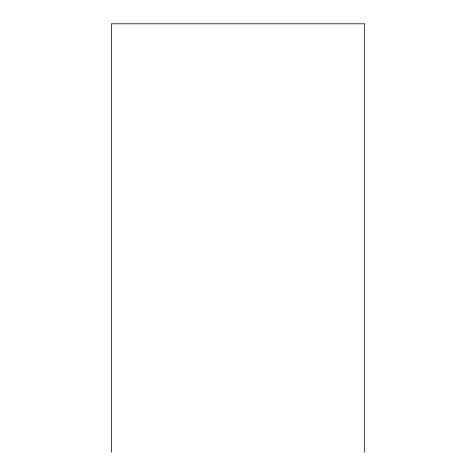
<?xml version="1.0" encoding="UTF-8"?>
<svg xmlns="http://www.w3.org/2000/svg" width="476" height="476" viewBox="0 0 476 476"><rect width="100%" height="100%" fill="white"/><g stroke="black" fill="none" stroke-linecap="round" stroke-linejoin="round"><path stroke-width="0.71" d="M364.652 452.2L364.652 23.8L111.348 23.8L111.348 452.2"/></g></svg>
